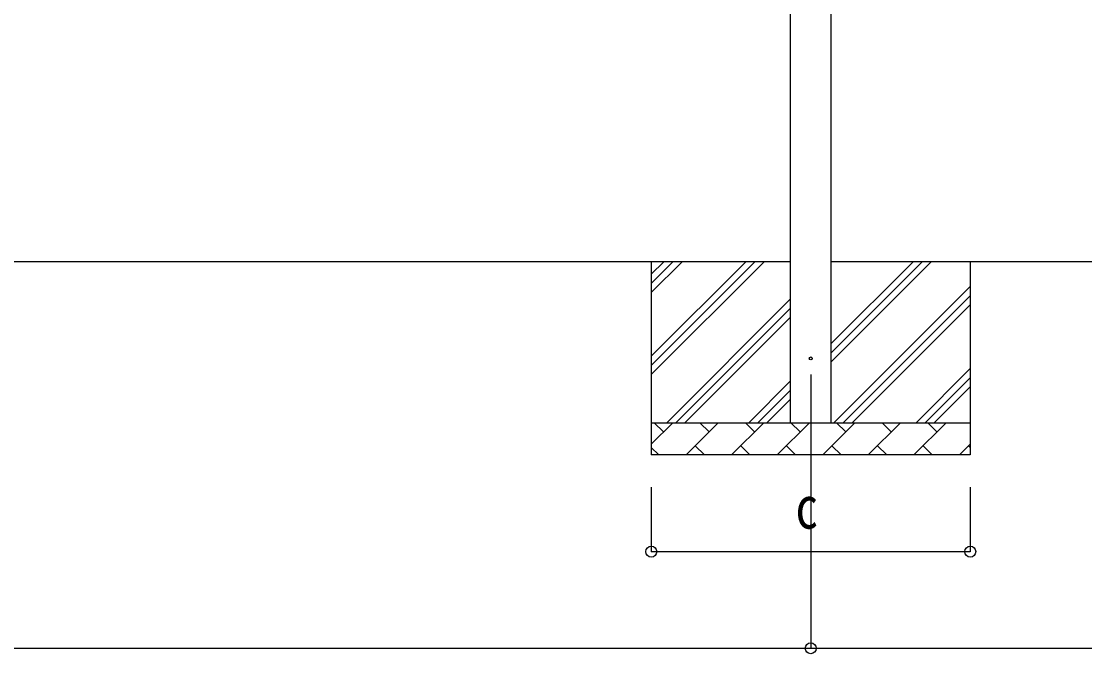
# Model space of a CAD drawing. Units: millimetres, scale not verified. Extents: x -16820 to 16820, y -11880 to 11880.
# Drawn here: x -10846 to -7545, y -3240 to -1276 of the extents above; entities that cross this region are included whole.
import ezdxf
from ezdxf.enums import TextEntityAlignment as Align

# ---------------------------------------------------------------- set-up
doc = ezdxf.new("R2010")
doc.units = ezdxf.units.MM
doc.header["$LTSCALE"] = 50
for name, color, linetype in [('0-3_YKK_12', 2, 'Continuous'), ('0-4_YKK_13', 4, 'Continuous'), ('0-5_YKK_A1', 4, 'Continuous'), ('0-6_YKK_D', 6, 'Continuous')]:
    doc.layers.add(name, color=color, linetype=linetype)
doc.styles.add('ＭＳ ゴシック', font='')
doc.styles.get('ＭＳ ゴシック').set_extended_font_data('MS Gothic')

msp = doc.modelspace()

# ---------------------------------------------------------------- linework, layer by layer
at = {"layer": '0-3_YKK_12'}
msp.add_line((-8395.42, -2373), (-8395.42, -2873), dxfattribs=at)
at = {"layer": '0-4_YKK_13'}
msp.add_circle((-8395.42, -2323), 4.5, dxfattribs=at)
at = {"layer": '0-5_YKK_A1'}
for p, q in [((-8457.92, -2523), (-8457.92, 266)), ((-8332.92, 266), (-8332.92, -2523)), ((-8457.92, -2023), (-13669.42, -2023)), ((-8890.42, -2023), (-8890.42, -2623)), ((-8890.42, -2373.05), (-8540.37, -2023)), ((-8890.42, -2344.77), (-8568.65, -2023)), ((-8890.42, -2316.48), (-8596.94, -2023)), ((-8890.42, -2118.49), (-8794.93, -2023)), ((-8890.42, -2090.21), (-8823.21, -2023)), ((-8890.42, -2061.92), (-8851.5, -2023)), ((-5521.42, -2023), (-8332.92, -2023)), ((-8332.92, -2334.67), (-8021.25, -2023)), ((-8332.92, -2278.1), (-8077.82, -2023)), ((-8332.92, -2306.38), (-8049.54, -2023)), ((-7900.42, -2023), (-7900.42, -2623)), ((-8323.26, -2523), (-7900.42, -2100.16)), ((-8842.38, -2523), (-8457.92, -2138.54)), ((-8294.98, -2523), (-7900.42, -2128.44)), ((-8814.1, -2523), (-8457.92, -2166.82)), ((-8266.69, -2523), (-7900.42, -2156.73)), ((-8785.81, -2523), (-8457.92, -2195.11)), ((-8068.71, -2523), (-7900.42, -2354.72)), ((-8587.82, -2523), (-8457.92, -2393.1)), ((-8040.42, -2523), (-7900.42, -2383)), ((-8559.54, -2523), (-8457.92, -2421.38)), ((-8012.14, -2523), (-7900.42, -2411.28)), ((-8531.25, -2523), (-8457.92, -2449.67)), ((-8890.42, -2523), (-7900.42, -2523)), ((-8890.42, -2589.47), (-8823.95, -2523)), ((-8852.5, -2551.55), (-8881.06, -2523)), ((-8782.53, -2623), (-8682.53, -2523)), ((-8711.08, -2551.55), (-8739.63, -2523)), ((-8641.11, -2623), (-8541.11, -2523)), ((-8569.66, -2551.55), (-8598.21, -2523)), ((-8499.68, -2623), (-8399.68, -2523)), ((-8428.24, -2551.55), (-8456.79, -2523)), ((-8358.26, -2623), (-8258.26, -2523)), ((-8286.82, -2551.55), (-8315.37, -2523)), ((-8216.84, -2623), (-8116.84, -2523)), ((-8145.4, -2551.55), (-8173.95, -2523)), ((-8075.42, -2623), (-7975.42, -2523)), ((-8003.97, -2551.55), (-8032.53, -2523)), ((-8890.42, -2599.42), (-8866.84, -2623)), ((-8753.97, -2594.45), (-8725.42, -2623)), ((-8612.55, -2594.45), (-8584, -2623)), ((-8471.13, -2594.45), (-8442.58, -2623)), ((-8329.71, -2594.45), (-8301.16, -2623)), ((-8188.29, -2594.45), (-8159.74, -2623)), ((-8046.87, -2594.45), (-8018.31, -2623)), ((-7934, -2623), (-7900.42, -2589.42)), ((-7905.45, -2594.45), (-7900.42, -2599.47)), ((-7900.42, -2623), (-8890.42, -2623))]:
    msp.add_line(p, q, dxfattribs=at)
at = {"layer": '0-6_YKK_D'}
for p, q in [((-8890.42, -2723), (-8890.42, -2924)), ((-8395.42, -2723), (-8395.42, -3224)), ((-8395.42, -2723), (-8395.42, -3224)), ((-7900.42, -2723), (-7900.42, -2924)), ((-8890.42, -2923), (-7900.42, -2923)), ((-13731.92, -3223), (-8395.42, -3223)), ((-8395.42, -3223), (-5458.92, -3223))]:
    msp.add_line(p, q, dxfattribs=at)
for centre in [(-8890.42, -2923), (-7900.42, -2923), (-8395.42, -3223), (-8395.42, -3223)]:
    msp.add_circle(centre, 17, dxfattribs=at)

# ---------------------------------------------------------------- texts
at = {"layer": '0-6_YKK_D', "style": 'ＭＳ ゴシック', "width": 0.8}
msp.add_text('c', height=132, dxfattribs=at).set_placement((-8443.42, -2891), align=Align.BOTTOM_LEFT)

doc.saveas('drawing.dxf')
